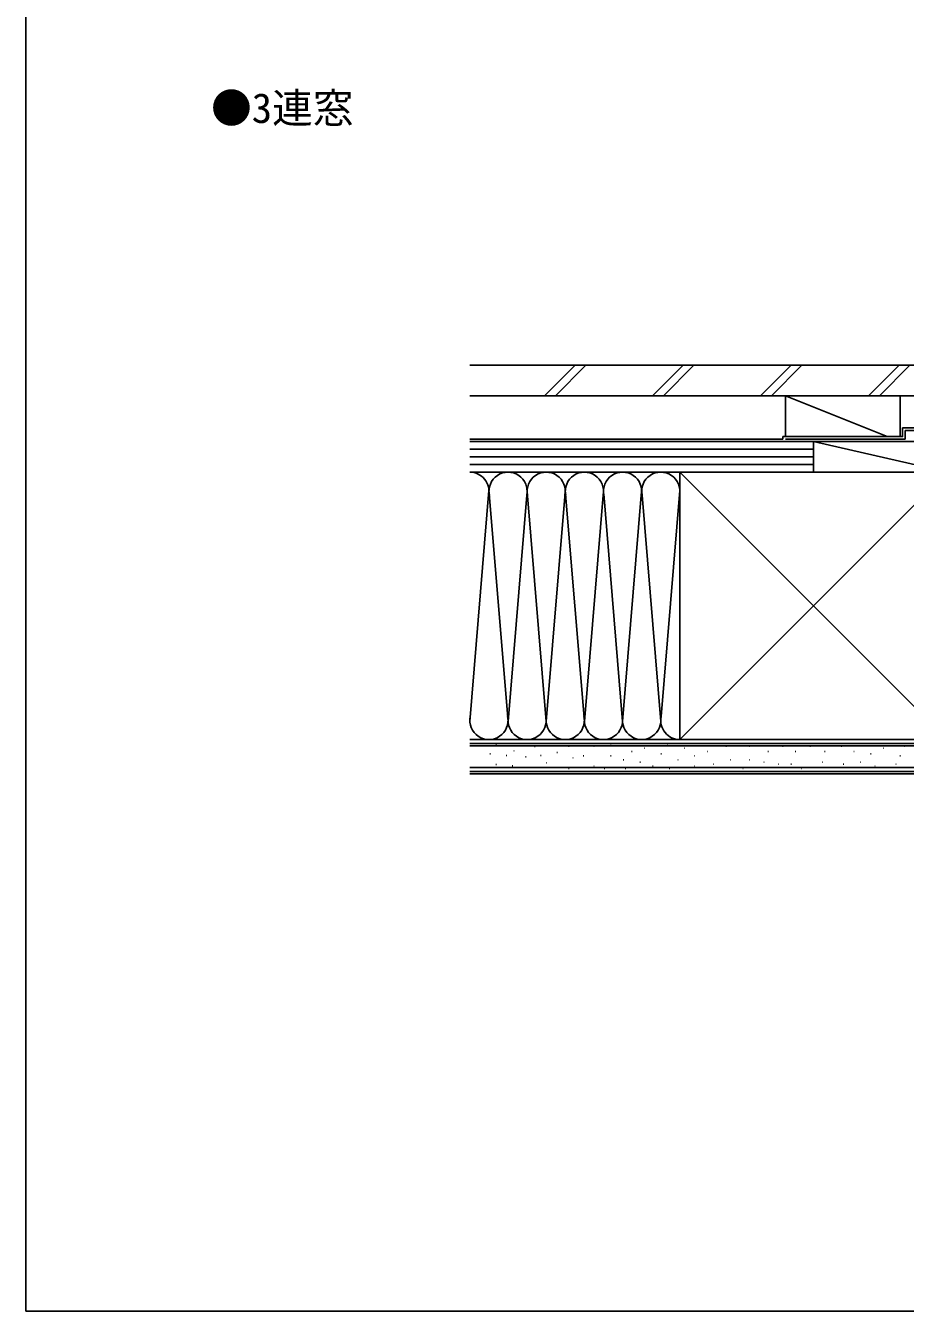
# Model space of a CAD drawing. Units: millimetres, scale not verified. Extents: x -700 to 700, y -1043 to 1036.
# Drawn here: x -700 to -354, y -1043 to -538 of the extents above; entities that cross this region are included whole.
import ezdxf
from ezdxf.enums import TextEntityAlignment as Align

# ---------------------------------------------------------------- set-up
doc = ezdxf.new("R2010")
doc.units = ezdxf.units.MM
doc.header["$LTSCALE"] = 6
for name, color, linetype in [('0-1_USER1', 3, 'Continuous'), ('0-8_YKK_ZWAK', 7, 'Continuous'), ('0-9_YSS_K', 3, 'Continuous'), ('0-A_YSS_KE', 3, 'Continuous')]:
    doc.layers.add(name, color=color, linetype=linetype)
doc.styles.add('ＭＳ ゴシック', font='')
doc.styles.get('ＭＳ ゴシック').set_extended_font_data('MS Gothic')

msp = doc.modelspace()

# ---------------------------------------------------------------- linework, layer by layer
at = {"layer": '0-8_YKK_ZWAK'}
msp.add_line((-700, 997), (-700, -1043), dxfattribs=at)
msp.add_lwpolyline([(-700, -1043), (700, -1043), (700, 997)], dxfattribs=at)
at = {"layer": '0-9_YSS_K'}
for p, q in [((-496.139, -683.5), (-484.139, -671.5)), ((-491.896, -683.5), (-479.896, -671.5)), ((-453.712, -683.5), (-441.712, -671.5)), ((-449.47, -683.5), (-437.47, -671.5)), ((-411.286, -683.5), (-399.286, -671.5)), ((-407.043, -683.5), (-395.043, -671.5)), ((-368.859, -683.5), (-356.859, -671.5)), ((-364.617, -683.5), (-352.617, -671.5)), ((-361.507, -699.5), (-401.507, -683.5)), ((-401.507, -683.5), (-401.507, -699.5)), ((-356.507, -683.5), (-401.507, -683.5)), ((-356.507, -683.5), (-356.507, -699.5)), ((-525.507, -701.5), (-390.507, -701.5)), ((-401.507, -701.5), (-356.507, -701.5)), ((-390.507, -713.5), (-390.507, -701.5)), ((-390.507, -701.5), (-338.007, -713.5)), ((-525.507, -704.5), (-390.507, -704.5)), ((-525.507, -707.5), (-390.507, -707.5)), ((-525.507, -710.5), (-390.507, -710.5)), ((-443.007, -713.5), (-525.507, -713.5)), ((-390.507, -713.5), (-525.507, -713.5)), ((-338.007, -818.5), (-443.007, -713.5)), ((-338.007, -713.5), (-443.007, -818.5)), ((-518.013, -720.694), (-525.507, -811.381)), ((-518.024, -720.411), (-510.507, -811.381)), ((-495.507, -811.381), (-503.084, -719.682)), ((-488.082, -721.532), (-495.507, -811.381)), ((-480.507, -811.381), (-488.008, -720.607)), ((-443.013, -720.694), (-450.349, -809.468)), ((-503.165, -722.531), (-510.507, -811.381)), ((-473.167, -722.565), (-480.507, -811.381)), ((-472.897, -721.945), (-465.507, -811.381)), ((-465.507, -811.381), (-458.165, -722.531)), ((-457.849, -722.531), (-450.507, -811.381)), ((-443.007, -818.5), (-525.507, -818.5)), ((-525.507, -820), (-315.507, -820)), ((-515.081, -820.632), (-515.281, -820.632)), ((-499.89, -821.217), (-500.09, -821.217)), ((-486.502, -821.066), (-486.702, -821.066)), ((-476.612, -821.066), (-476.812, -821.066)), ((-470.019, -820.241), (-470.219, -820.241)), ((-456.833, -821.89), (-457.033, -821.89)), ((-447.767, -820.241), (-447.967, -820.241)), ((-441.173, -821.89), (-441.373, -821.89)), ((-424.69, -821.066), (-424.89, -821.066)), ((-415.625, -821.066), (-415.825, -821.066)), ((-402.438, -821.066), (-402.638, -821.066)), ((-391.724, -821.066), (-391.924, -821.066)), ((-379.43, -821.066), (-379.63, -821.066)), ((-362.947, -821.89), (-363.147, -821.89)), ((-354.705, -821.066), (-354.905, -821.066)), ((-517.418, -824.138), (-517.618, -824.138)), ((-510.991, -824.722), (-511.191, -824.722)), ((-508.07, -822.97), (-508.27, -822.97)), ((-503.396, -825.307), (-503.596, -825.307)), ((-497.553, -824.722), (-497.753, -824.722)), ((-495.216, -827.644), (-495.416, -827.644)), ((-491.126, -823.554), (-491.326, -823.554)), ((-484.854, -825.686), (-485.054, -825.686)), ((-480.733, -824.862), (-480.933, -824.862)), ((-470.019, -824.862), (-470.219, -824.862)), ((-465.074, -826.51), (-465.274, -826.51)), ((-461.777, -823.214), (-461.977, -823.214)), ((-458.481, -827.335), (-458.681, -827.335)), ((-450.239, -824.038), (-450.439, -824.038)), ((-443.646, -826.51), (-443.846, -826.51)), ((-437.053, -824.862), (-437.253, -824.862)), ((-432.108, -823.214), (-432.308, -823.214)), ((-423.042, -826.51), (-423.242, -826.51)), ((-415.625, -826.51), (-415.825, -826.51)), ((-409.855, -827.335), (-410.055, -827.335)), ((-408.207, -823.214), (-408.407, -823.214)), ((-397.493, -823.214), (-397.693, -823.214)), ((-386.779, -827.335), (-386.979, -827.335)), ((-385.955, -823.214), (-386.155, -823.214)), ((-374.485, -823.214), (-374.685, -823.214)), ((-372.013, -827.335), (-372.213, -827.335)), ((-367.892, -824.038), (-368.092, -824.038)), ((-356.354, -824.862), (-356.554, -824.862)), ((-525.507, -829.5), (-315.507, -829.5)), ((-525.507, -832), (-315.507, -832)), ((-515.081, -828.228), (-515.281, -828.228)), ((-508.654, -828.812), (-508.854, -828.812)), ((-486.502, -829.807), (-486.702, -829.807)), ((-476.612, -828.983), (-476.812, -828.983)), ((-472.492, -829.807), (-472.692, -829.807)), ((-464.25, -829.807), (-464.45, -829.807)), ((-453.536, -828.983), (-453.736, -828.983)), ((-446.943, -829.807), (-447.143, -829.807)), ((-437.053, -828.983), (-437.253, -828.983)), ((-429.635, -828.159), (-429.835, -828.159)), ((-418.097, -829.807), (-418.297, -829.807)), ((-404.086, -828.159), (-404.286, -828.159)), ((-399.141, -828.159), (-399.341, -828.159)), ((-395.021, -829.807), (-395.221, -829.807)), ((-378.606, -828.159), (-378.806, -828.159)), ((-366.244, -828.983), (-366.444, -828.983)), ((-358.002, -828.159), (-358.202, -828.159))]:
    msp.add_line(p, q, dxfattribs=at)
msp.add_lwpolyline([(-390.507, -713.5), (-390.507, -701.5), (-338.007, -701.5), (-338.007, -713.5)], close=True, dxfattribs=at)
for centre, start, end in [((-525.507, -721), 348.21621, 90.00018), ((-510.507, -721), 348.21644, 191.78332), ((-495.507, -721), 348.21621, 191.78356), ((-480.507, -721), 348.21621, 191.78332), ((-465.507, -721), 348.21621, 191.78332), ((-450.507, -721), 348.21621, 191.78332), ((-518.007, -811), 168.21647, 11.78354), ((-503.007, -811), 168.21636, 11.78354), ((-488.007, -811), 168.21647, 11.78354), ((-473.007, -811), 168.21647, 11.78354), ((-458.007, -811), 168.21647, 11.78354), ((-443.007, -811), 168.21647, 270)]:
    msp.add_arc(centre, 7.5, start, end, dxfattribs=at)
at = {"layer": '0-A_YSS_KE'}
for p, q in [((-525.507, -671.5), (-335.507, -671.5)), ((-355.507, -696.15), (-326.507, -696.15)), ((-402.507, -700.5), (-525.507, -700.5)), ((-402.507, -699.5), (-402.507, -700.5)), ((-354.507, -697.15), (-326.507, -697.15)), ((-443.007, -727.464), (-443.007, -713.5)), ((-443.007, -818.5), (-443.007, -721)), ((-525.507, -818.5), (-315.507, -818.5)), ((-337.007, -821), (-525.507, -821)), ((-525.507, -831), (-315.507, -831))]:
    msp.add_line(p, q, dxfattribs=at)
for points in [[(-525.507, -683.5), (-335.507, -683.5), (-335.507, -671.5)], [(-355.507, -696.15), (-355.507, -699.5), (-402.507, -699.5)], [(-354.507, -697.15), (-354.507, -700.5), (-401.507, -700.5)], [(-443.007, -713.5), (-338.007, -713.5), (-338.007, -818.5), (-443.007, -818.5)]]:
    msp.add_lwpolyline(points, dxfattribs=at)

# ---------------------------------------------------------------- texts
at = {"layer": '0-1_USER1', "style": 'ＭＳ ゴシック'}
msp.add_text('●3連窓', height=11.73, dxfattribs=at).set_placement((-627.182, -579.909), align=Align.BOTTOM_LEFT)

doc.saveas('drawing.dxf')
